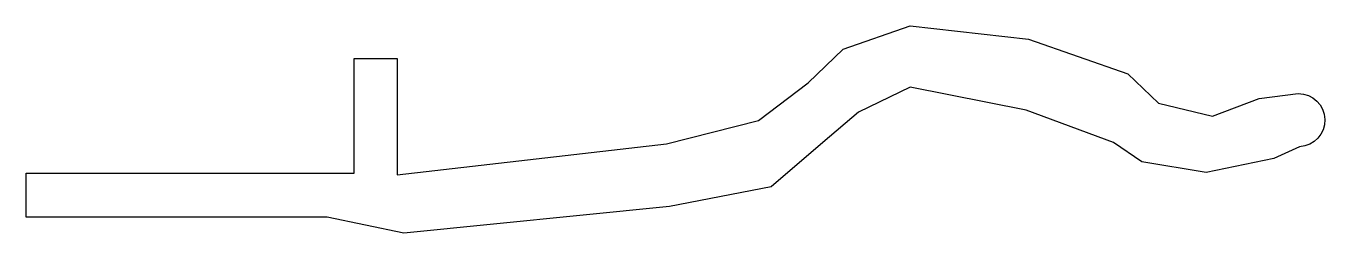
# Model space of a CAD drawing. Extents: x 0 to 1207, y -56 to 137.
import ezdxf

# ---------------------------------------------------------------- set-up
doc = ezdxf.new("R2010")
doc.units = 0

msp = doc.modelspace()

# ---------------------------------------------------------------- linework, layer by layer
at = {"color": 7}
msp.add_lwpolyline([(0, 0), (304.8, 0), (304.8, 107), (344.8, 107), (344.8, -1.4), (595.1, 27.4), (680.6, 49.1), (726.7, 84.3), (759.2, 115.5), (821.6, 137.2), (931.4, 125), (1023.7, 92.5), (1052.2, 65.3), (1102.3, 53.1), (1145.9, 69.5), (1182, 74.2, -0.980387), (1183.3, 24.8), (1159.5, 13.9), (1096.6, 0.7), (1036.9, 10.6), (1010.4, 28.8), (929.3, 58.7), (821.6, 80.2), (773.6, 57), (740.4, 28.8), (692.4, -12.6), (598, -30.8), (351.1, -55.6), (279.9, -40.7), (0, -40.7), (0, 0)], format="xyb", dxfattribs=at)

doc.saveas('drawing.dxf')
